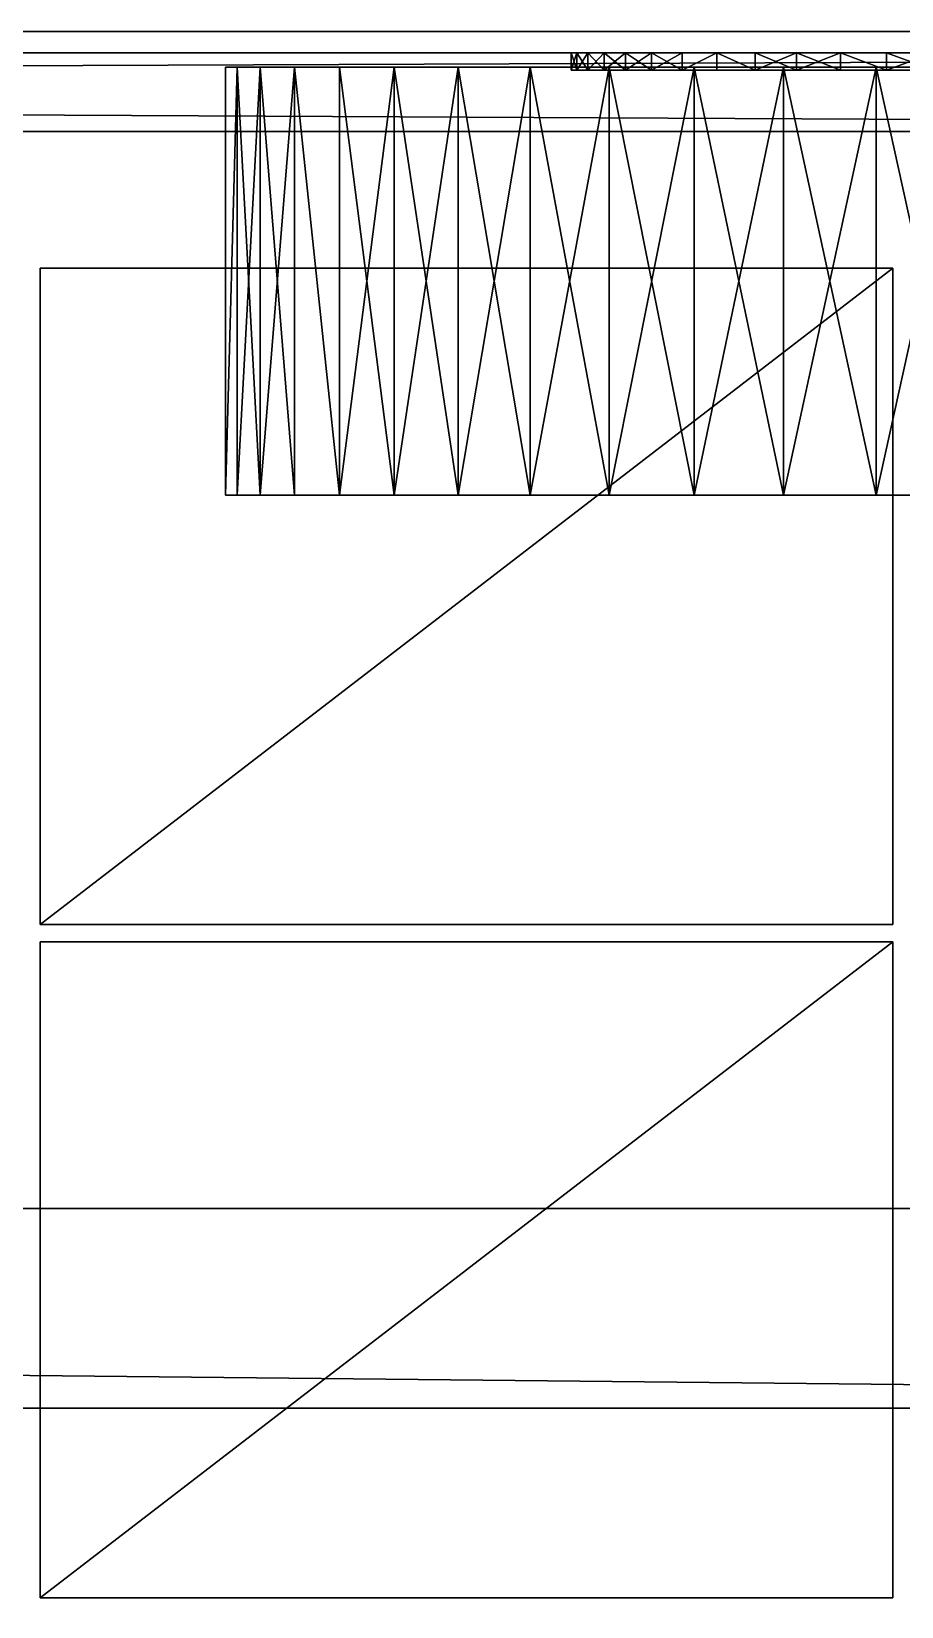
# Model space of a CAD drawing. Header units: millimetres. Extents: x -3100 to 14040, y -1280 to 1295.
# Drawn here: x 11725 to 12335, y 191 to 1295 of the extents above; entities that cross this region are included whole.
import ezdxf

# ---------------------------------------------------------------- set-up
doc = ezdxf.new("R2010")
doc.units = ezdxf.units.MM

msp = doc.modelspace()

# ---------------------------------------------------------------- linework, layer by layer
at = {"layer": 'CAD_75LAB'}
for points in [[(14040, 1295, 1250), (-40, 1295, 1250), (-40, 1295, 1320)], [(14040, 1295, 1320), (14040, 1295, 1250), (-40, 1295, 1320)], [(14040, 1225, 1250), (-40, 1225, 1250), (-40, 1295, 1250)], [(14040, 1295, 1250), (14040, 1225, 1250), (-40, 1295, 1250)], [(14040, 1225, 1320), (-40, 1295, 1320), (-40, 1225, 1320)], [(14040, 1295, 1320), (-40, 1295, 1320), (14040, 1225, 1320)], [(14040, 1280, 1160), (-40, 1280, 1160), (-40, 1280, 1250)], [(14040, 1280, 1250), (14040, 1280, 1160), (-40, 1280, 1250)], [(14040, -1280, 1160), (-40, -1280, 1160), (-40, 1280, 1160)], [(14040, 1280, 1160), (14040, -1280, 1160), (-40, 1280, 1160)], [(14040, -1280, 1250), (-40, 1280, 1250), (-40, -1280, 1250)], [(14040, 1280, 1250), (-40, 1280, 1250), (14040, -1280, 1250)], [(14040, 1280, 3995), (14040, 1280, 3940), (-40, 1280, 3940)], [(14040, 1280, 3995), (-40, 1280, 3940), (-40, 1280, 3995)], [(14040, 1280, 3940), (-40, 1225, 3940), (-40, 1280, 3940)], [(14040, 1280, 3940), (14040, 1225, 3940), (-40, 1225, 3940)], [(14040, 1280, 3995), (-40, 1280, 3995), (-40, 1225, 3995)], [(14040, 1280, 3995), (-40, 1225, 3995), (14040, 1225, 3995)], [(11861.02, 970, 573.24), (11869.19, 970, 639.22), (11869.19, 1270, 639.22)], [(11861.02, 970, 573.24), (11869.19, 1270, 639.22), (11861.02, 1270, 573.24)], [(11861.02, 970, 506.76), (11861.02, 970, 573.24), (11861.02, 1270, 573.24)], [(11861.02, 970, 506.76), (11861.02, 1270, 573.24), (11861.02, 1270, 506.76)], [(11861.02, 970, 506.76), (11861.02, 1270, 506.76), (11869.19, 1270, 440.78)], [(11869.19, 970, 440.78), (11861.02, 970, 506.76), (11869.19, 1270, 440.78)], [(11861.02, 1270, 506.76), (11885.41, 1270, 376.3), (11869.19, 1270, 440.78)], [(11861.02, 1270, 506.76), (11909.43, 1270, 314.3), (11885.41, 1270, 376.3)], [(11869.19, 1270, 639.22), (11861.02, 1270, 506.76), (11861.02, 1270, 573.24)], [(11869.19, 1270, 639.22), (11909.43, 1270, 314.3), (11861.02, 1270, 506.76)], [(11869.19, 970, 639.22), (11885.41, 970, 703.7), (11885.41, 1270, 703.7)], [(11869.19, 970, 639.22), (11885.41, 1270, 703.7), (11869.19, 1270, 639.22)], [(11885.41, 970, 376.3), (11869.19, 970, 440.78), (11869.19, 1270, 440.78)], [(11885.41, 970, 376.3), (11869.19, 1270, 440.78), (11885.41, 1270, 376.3)], [(11869.19, 1270, 639.22), (12024.09, 1270, 152.33), (11909.43, 1270, 314.3)], [(12074.58, 1270, 970.93), (11869.19, 1270, 639.22), (11885.41, 1270, 703.7)], [(12449.83, 1270, 1077.7), (11869.19, 1270, 639.22), (12074.58, 1270, 970.93)], [(12449.83, 1270, 1077.7), (12024.09, 1270, 152.33), (11869.19, 1270, 639.22)], [(11885.41, 970, 703.7), (11909.43, 1270, 765.7), (11885.41, 1270, 703.7)], [(11885.41, 970, 703.7), (11909.43, 970, 765.7), (11909.43, 1270, 765.7)], [(11909.43, 970, 314.3), (11885.41, 970, 376.3), (11885.41, 1270, 376.3)], [(11909.43, 970, 314.3), (11885.41, 1270, 376.3), (11909.43, 1270, 314.3)], [(11940.88, 1270, 824.27), (11885.41, 1270, 703.7), (11909.43, 1270, 765.7)], [(12074.58, 1270, 970.93), (11885.41, 1270, 703.7), (11940.88, 1270, 824.27)], [(11940.88, 970, 824.27), (11940.88, 1270, 824.27), (11909.43, 1270, 765.7)], [(11909.43, 970, 765.7), (11940.88, 970, 824.27), (11909.43, 1270, 765.7)], [(11940.88, 970, 255.73), (11909.43, 970, 314.3), (11909.43, 1270, 314.3)], [(11940.88, 970, 255.73), (11909.43, 1270, 314.3), (11940.88, 1270, 255.73)], [(11909.43, 1270, 314.3), (12024.09, 1270, 152.33), (11940.88, 1270, 255.73)], [(11940.88, 970, 824.27), (11979.3, 1270, 878.54), (11940.88, 1270, 824.27)], [(11940.88, 970, 824.27), (11979.3, 970, 878.54), (11979.3, 1270, 878.54)], [(11979.3, 970, 201.46), (11940.88, 970, 255.73), (11940.88, 1270, 255.73)], [(11979.3, 970, 201.46), (11940.88, 1270, 255.73), (11979.3, 1270, 201.46)], [(11940.88, 1270, 255.73), (12024.09, 1270, 152.33), (11979.3, 1270, 201.46)], [(12074.58, 1270, 970.93), (11940.88, 1270, 824.27), (11979.3, 1270, 878.54)], [(11979.3, 970, 878.54), (12024.09, 1270, 927.67), (11979.3, 1270, 878.54)], [(11979.3, 970, 878.54), (12024.09, 970, 927.67), (12024.09, 1270, 927.67)], [(12024.09, 970, 152.33), (11979.3, 970, 201.46), (11979.3, 1270, 201.46)], [(12024.09, 970, 152.33), (11979.3, 1270, 201.46), (12024.09, 1270, 152.33)], [(12074.58, 1270, 970.93), (11979.3, 1270, 878.54), (12024.09, 1270, 927.67)], [(12024.09, 970, 927.67), (12074.58, 1270, 970.93), (12024.09, 1270, 927.67)], [(12024.09, 970, 927.67), (12074.58, 970, 970.93), (12074.58, 1270, 970.93)], [(12074.58, 970, 109.07), (12024.09, 970, 152.33), (12024.09, 1270, 152.33)], [(12074.58, 970, 109.07), (12024.09, 1270, 152.33), (12074.58, 1270, 109.07)], [(12130, 1270, 72.35), (12074.58, 1270, 109.07), (12024.09, 1270, 152.33)], [(12189.52, 1270, 42.71), (12130, 1270, 72.35), (12024.09, 1270, 152.33)], [(12449.83, 1270, 2.3), (12189.52, 1270, 42.71), (12024.09, 1270, 152.33)], [(12935.91, 1270, 606.36), (12024.09, 1270, 152.33), (12449.83, 1270, 1077.7)], [(12935.91, 1270, 606.36), (12449.83, 1270, 2.3), (12024.09, 1270, 152.33)], [(12074.58, 970, 970.93), (12130, 1270, 1007.65), (12074.58, 1270, 970.93)], [(12074.58, 970, 970.93), (12130, 970, 1007.65), (12130, 1270, 1007.65)], [(12130, 970, 72.35), (12074.58, 970, 109.07), (12074.58, 1270, 109.07)], [(12130, 970, 72.35), (12074.58, 1270, 109.07), (12130, 1270, 72.35)], [(12449.83, 1270, 1077.7), (12074.58, 1270, 970.93), (12130, 1270, 1007.65)], [(12103.48, 1268, 556.96), (12107.35, 1268, 590.65), (12107.35, 1280, 590.65)], [(12103.48, 1268, 556.96), (12107.35, 1280, 590.65), (12103.48, 1280, 556.96)], [(12103.48, 1268, 556.96), (12103.48, 1280, 556.96), (12103.48, 1280, 523.04)], [(12103.48, 1268, 523.04), (12103.48, 1268, 556.96), (12103.48, 1280, 523.04)], [(12107.35, 1268, 489.35), (12103.48, 1268, 523.04), (12103.48, 1280, 523.04)], [(12107.35, 1268, 489.35), (12103.48, 1280, 523.04), (12107.35, 1280, 489.35)], [(12103.48, 1280, 556.96), (12107.35, 1280, 489.35), (12103.48, 1280, 523.04)], [(12103.48, 1280, 556.96), (12115.03, 1280, 456.33), (12107.35, 1280, 489.35)], [(12103.48, 1280, 556.96), (12126.43, 1280, 424.39), (12115.03, 1280, 456.33)], [(12115.03, 1280, 623.67), (12103.48, 1280, 556.96), (12107.35, 1280, 590.65)], [(12181.19, 1280, 740.82), (12103.48, 1280, 556.96), (12115.03, 1280, 623.67)], [(12261.4, 1280, 802.68), (12103.48, 1280, 556.96), (12181.19, 1280, 740.82)], [(12261.4, 1280, 802.68), (12126.43, 1280, 424.39), (12103.48, 1280, 556.96)], [(12107.35, 1268, 590.65), (12115.03, 1268, 623.67), (12115.03, 1280, 623.67)], [(12107.35, 1268, 590.65), (12115.03, 1280, 623.67), (12107.35, 1280, 590.65)], [(12115.03, 1268, 456.33), (12107.35, 1268, 489.35), (12107.35, 1280, 489.35)], [(12115.03, 1268, 456.33), (12107.35, 1280, 489.35), (12115.03, 1280, 456.33)], [(12115.03, 1268, 623.67), (12126.43, 1268, 655.61), (12126.43, 1280, 655.61)], [(12115.03, 1268, 623.67), (12126.43, 1280, 655.61), (12115.03, 1280, 623.67)], [(12126.43, 1268, 424.39), (12115.03, 1268, 456.33), (12115.03, 1280, 456.33)], [(12126.43, 1268, 424.39), (12115.03, 1280, 456.33), (12126.43, 1280, 424.39)], [(12159.72, 1280, 714.57), (12115.03, 1280, 623.67), (12126.43, 1280, 655.61)], [(12181.19, 1280, 740.82), (12115.03, 1280, 623.67), (12159.72, 1280, 714.57)], [(12126.43, 1268, 655.61), (12141.39, 1268, 686.04), (12141.39, 1280, 686.04)], [(12126.43, 1268, 655.61), (12141.39, 1280, 686.04), (12126.43, 1280, 655.61)], [(12141.39, 1268, 393.96), (12126.43, 1268, 424.39), (12126.43, 1280, 424.39)], [(12141.39, 1268, 393.96), (12126.43, 1280, 424.39), (12141.39, 1280, 393.96)], [(12126.43, 1280, 424.39), (12159.72, 1280, 365.43), (12141.39, 1280, 393.96)], [(12126.43, 1280, 424.39), (12181.19, 1280, 339.18), (12159.72, 1280, 365.43)], [(12159.72, 1280, 714.57), (12126.43, 1280, 655.61), (12141.39, 1280, 686.04)], [(12261.4, 1280, 802.68), (12181.19, 1280, 339.18), (12126.43, 1280, 424.39)], [(12130, 970, 1007.65), (12189.52, 1270, 1037.29), (12130, 1270, 1007.65)], [(12130, 970, 1007.65), (12189.52, 970, 1037.29), (12189.52, 1270, 1037.29)], [(12189.52, 970, 42.71), (12130, 970, 72.35), (12130, 1270, 72.35)], [(12189.52, 970, 42.71), (12130, 1270, 72.35), (12189.52, 1270, 42.71)], [(12252.22, 1270, 1059.39), (12130, 1270, 1007.65), (12189.52, 1270, 1037.29)], [(12449.83, 1270, 1077.7), (12130, 1270, 1007.65), (12252.22, 1270, 1059.39)], [(12159.72, 1268, 714.57), (12159.72, 1280, 714.57), (12141.39, 1280, 686.04)], [(12141.39, 1268, 686.04), (12159.72, 1268, 714.57), (12141.39, 1280, 686.04)], [(12141.39, 1268, 393.96), (12141.39, 1280, 393.96), (12159.72, 1280, 365.43)], [(12159.72, 1268, 365.43), (12141.39, 1268, 393.96), (12159.72, 1280, 365.43)], [(12159.72, 1268, 714.57), (12181.19, 1268, 740.82), (12181.19, 1280, 740.82)], [(12159.72, 1268, 714.57), (12181.19, 1280, 740.82), (12159.72, 1280, 714.57)], [(12181.19, 1268, 339.18), (12159.72, 1268, 365.43), (12159.72, 1280, 365.43)], [(12181.19, 1268, 339.18), (12159.72, 1280, 365.43), (12181.19, 1280, 339.18)], [(12181.19, 1268, 740.82), (12205.51, 1280, 764.46), (12181.19, 1280, 740.82)], [(12181.19, 1268, 740.82), (12205.51, 1268, 764.46), (12205.51, 1280, 764.46)], [(12181.19, 1268, 339.18), (12181.19, 1280, 339.18), (12205.51, 1280, 315.54)], [(12205.51, 1268, 315.54), (12181.19, 1268, 339.18), (12205.51, 1280, 315.54)], [(12232.36, 1280, 294.83), (12205.51, 1280, 315.54), (12181.19, 1280, 339.18)], [(12261.4, 1280, 277.32), (12232.36, 1280, 294.83), (12181.19, 1280, 339.18)], [(12261.4, 1280, 802.68), (12181.19, 1280, 740.82), (12205.51, 1280, 764.46)], [(12261.4, 1280, 802.68), (12261.4, 1280, 277.32), (12181.19, 1280, 339.18)], [(12252.22, 970, 1059.39), (12252.22, 1270, 1059.39), (12189.52, 1270, 1037.29)], [(12189.52, 970, 1037.29), (12252.22, 970, 1059.39), (12189.52, 1270, 1037.29)], [(12189.52, 970, 42.71), (12189.52, 1270, 42.71), (12252.22, 1270, 20.61)], [(12252.22, 970, 20.61), (12189.52, 970, 42.71), (12252.22, 1270, 20.61)], [(12449.83, 1270, 2.3), (12252.22, 1270, 20.61), (12189.52, 1270, 42.71)], [(12232.36, 1268, 785.17), (12232.36, 1280, 785.17), (12205.51, 1280, 764.46)], [(12205.51, 1268, 764.46), (12232.36, 1268, 785.17), (12205.51, 1280, 764.46)], [(12232.36, 1268, 294.83), (12205.51, 1268, 315.54), (12205.51, 1280, 315.54)], [(12232.36, 1268, 294.83), (12205.51, 1280, 315.54), (12232.36, 1280, 294.83)], [(12261.4, 1280, 802.68), (12205.51, 1280, 764.46), (12232.36, 1280, 785.17)], [(12261.4, 1268, 802.68), (12261.4, 1280, 802.68), (12232.36, 1280, 785.17)], [(12232.36, 1268, 785.17), (12261.4, 1268, 802.68), (12232.36, 1280, 785.17)], [(12232.36, 1268, 294.83), (12232.36, 1280, 294.83), (12261.4, 1280, 277.32)], [(12261.4, 1268, 277.32), (12232.36, 1268, 294.83), (12261.4, 1280, 277.32)], [(12252.22, 970, 1059.39), (12317.17, 1270, 1073.61), (12252.22, 1270, 1059.39)], [(12252.22, 970, 1059.39), (12317.17, 970, 1073.61), (12317.17, 1270, 1073.61)], [(12317.17, 970, 6.39), (12252.22, 970, 20.61), (12252.22, 1270, 20.61)], [(12317.17, 970, 6.39), (12252.22, 1270, 20.61), (12317.17, 1270, 6.39)], [(12449.83, 1270, 2.3), (12317.17, 1270, 6.39), (12252.22, 1270, 20.61)], [(12383.37, 1270, 1079.74), (12252.22, 1270, 1059.39), (12317.17, 1270, 1073.61)], [(12449.83, 1270, 1077.7), (12252.22, 1270, 1059.39), (12383.37, 1270, 1079.74)], [(12261.4, 1268, 802.68), (12292.25, 1280, 816.76), (12261.4, 1280, 802.68)], [(12261.4, 1268, 802.68), (12292.25, 1268, 816.76), (12292.25, 1280, 816.76)], [(12292.25, 1268, 263.24), (12261.4, 1268, 277.32), (12261.4, 1280, 277.32)], [(12292.25, 1268, 263.24), (12261.4, 1280, 277.32), (12292.25, 1280, 263.24)], [(12324.5, 1280, 827.24), (12261.4, 1280, 277.32), (12261.4, 1280, 802.68)], [(12324.5, 1280, 827.24), (12261.4, 1280, 802.68), (12292.25, 1280, 816.76)], [(12324.5, 1280, 827.24), (12292.25, 1280, 263.24), (12261.4, 1280, 277.32)], [(12324.5, 1268, 827.24), (12324.5, 1280, 827.24), (12292.25, 1280, 816.76)], [(12292.25, 1268, 816.76), (12324.5, 1268, 827.24), (12292.25, 1280, 816.76)], [(12324.5, 1268, 252.76), (12292.25, 1268, 263.24), (12292.25, 1280, 263.24)], [(12324.5, 1268, 252.76), (12292.25, 1280, 263.24), (12324.5, 1280, 252.76)], [(12391.52, 1280, 243.12), (12324.5, 1280, 252.76), (12292.25, 1280, 263.24)], [(12458.98, 1280, 248.92), (12391.52, 1280, 243.12), (12292.25, 1280, 263.24)], [(12523.38, 1280, 269.84), (12458.98, 1280, 248.92), (12292.25, 1280, 263.24)], [(12581.36, 1280, 304.81), (12523.38, 1280, 269.84), (12292.25, 1280, 263.24)], [(12523.38, 1280, 810.16), (12292.25, 1280, 263.24), (12324.5, 1280, 827.24)], [(12523.38, 1280, 810.16), (12581.36, 1280, 304.81), (12292.25, 1280, 263.24)], [(12317.17, 970, 1073.61), (12383.37, 970, 1079.74), (12383.37, 1270, 1079.74)], [(12317.17, 970, 1073.61), (12383.37, 1270, 1079.74), (12317.17, 1270, 1073.61)], [(12383.37, 970, 0.26), (12317.17, 970, 6.39), (12317.17, 1270, 6.39)], [(12383.37, 970, 0.26), (12317.17, 1270, 6.39), (12383.37, 1270, 0.26)], [(12449.83, 1270, 2.3), (12383.37, 1270, 0.26), (12317.17, 1270, 6.39)], [(12357.73, 1268, 833.98), (12357.73, 1280, 833.98), (12324.5, 1280, 827.24)], [(12324.5, 1268, 827.24), (12357.73, 1268, 833.98), (12324.5, 1280, 827.24)], [(12324.5, 1268, 252.76), (12324.5, 1280, 252.76), (12357.73, 1280, 246.02)], [(12357.73, 1268, 246.02), (12324.5, 1268, 252.76), (12357.73, 1280, 246.02)], [(12391.52, 1280, 243.12), (12357.73, 1280, 246.02), (12324.5, 1280, 252.76)], [(12425.42, 1280, 835.91), (12324.5, 1280, 827.24), (12357.73, 1280, 833.98)], [(12458.98, 1280, 831.08), (12324.5, 1280, 827.24), (12425.42, 1280, 835.91)], [(12523.38, 1280, 810.16), (12324.5, 1280, 827.24), (12458.98, 1280, 831.08)], [(12103.48, 1268, 556.96), (12103.48, 1268, 523.04), (12107.35, 1268, 489.35)], [(12103.48, 1268, 556.96), (12107.35, 1268, 489.35), (12115.03, 1268, 456.33)], [(12103.48, 1268, 556.96), (12115.03, 1268, 456.33), (12126.43, 1268, 424.39)], [(12115.03, 1268, 623.67), (12107.35, 1268, 590.65), (12103.48, 1268, 556.96)], [(12181.19, 1268, 740.82), (12115.03, 1268, 623.67), (12103.48, 1268, 556.96)], [(12261.4, 1268, 802.68), (12181.19, 1268, 740.82), (12103.48, 1268, 556.96)], [(12261.4, 1268, 802.68), (12103.48, 1268, 556.96), (12126.43, 1268, 424.39)], [(12159.72, 1268, 714.57), (12126.43, 1268, 655.61), (12115.03, 1268, 623.67)], [(12181.19, 1268, 740.82), (12159.72, 1268, 714.57), (12115.03, 1268, 623.67)], [(12126.43, 1268, 424.39), (12141.39, 1268, 393.96), (12159.72, 1268, 365.43)], [(12126.43, 1268, 424.39), (12159.72, 1268, 365.43), (12181.19, 1268, 339.18)], [(12159.72, 1268, 714.57), (12141.39, 1268, 686.04), (12126.43, 1268, 655.61)], [(12261.4, 1268, 802.68), (12126.43, 1268, 424.39), (12181.19, 1268, 339.18)], [(12232.36, 1268, 294.83), (12181.19, 1268, 339.18), (12205.51, 1268, 315.54)], [(12261.4, 1268, 277.32), (12181.19, 1268, 339.18), (12232.36, 1268, 294.83)], [(12261.4, 1268, 802.68), (12205.51, 1268, 764.46), (12181.19, 1268, 740.82)], [(12261.4, 1268, 802.68), (12181.19, 1268, 339.18), (12261.4, 1268, 277.32)], [(12261.4, 1268, 802.68), (12232.36, 1268, 785.17), (12205.51, 1268, 764.46)], [(12324.5, 1268, 827.24), (12261.4, 1268, 802.68), (12261.4, 1268, 277.32)], [(12324.5, 1268, 827.24), (12292.25, 1268, 816.76), (12261.4, 1268, 802.68)], [(12324.5, 1268, 827.24), (12261.4, 1268, 277.32), (12292.25, 1268, 263.24)], [(12391.52, 1268, 243.12), (12292.25, 1268, 263.24), (12324.5, 1268, 252.76)], [(12458.98, 1268, 248.92), (12292.25, 1268, 263.24), (12391.52, 1268, 243.12)], [(12523.38, 1268, 269.84), (12292.25, 1268, 263.24), (12458.98, 1268, 248.92)], [(12581.36, 1268, 304.81), (12292.25, 1268, 263.24), (12523.38, 1268, 269.84)], [(12523.38, 1268, 810.16), (12324.5, 1268, 827.24), (12292.25, 1268, 263.24)], [(12523.38, 1268, 810.16), (12292.25, 1268, 263.24), (12581.36, 1268, 304.81)], [(12391.52, 1268, 243.12), (12324.5, 1268, 252.76), (12357.73, 1268, 246.02)], [(12425.42, 1268, 835.91), (12357.73, 1268, 833.98), (12324.5, 1268, 827.24)], [(12458.98, 1268, 831.08), (12425.42, 1268, 835.91), (12324.5, 1268, 827.24)], [(12523.38, 1268, 810.16), (12458.98, 1268, 831.08), (12324.5, 1268, 827.24)], [(14040, 1225, 3995), (-40, 1225, 3940), (14040, 1225, 3940)], [(14040, 1225, 3995), (-40, 1225, 3995), (-40, 1225, 3940)], [(14040, 1225, 1250), (-40, 1225, 1320), (-40, 1225, 1250)], [(14040, 1225, 1320), (-40, 1225, 1320), (14040, 1225, 1250)], [(11731, 669, 1253), (11731, 1129, 1391), (11731, 1129, 1253)], [(11731, 669, 1391), (11731, 1129, 1391), (11731, 669, 1253)], [(12329, 1129, 1391), (12329, 1129, 1253), (11731, 1129, 1253)], [(12329, 1129, 1391), (11731, 1129, 1253), (11731, 1129, 1391)], [(12329, 1129, 1253), (11731, 669, 1253), (11731, 1129, 1253)], [(12329, 1129, 1253), (12329, 669, 1253), (11731, 669, 1253)], [(12329, 1129, 1391), (11731, 1129, 1391), (11731, 669, 1391)], [(12329, 1129, 1391), (11731, 669, 1391), (12329, 669, 1391)], [(11731, 669, 1397), (11731, 1129, 1535), (11731, 1129, 1397)], [(11731, 669, 1535), (11731, 1129, 1535), (11731, 669, 1397)], [(12329, 1129, 1535), (12329, 1129, 1397), (11731, 1129, 1397)], [(12329, 1129, 1535), (11731, 1129, 1397), (11731, 1129, 1535)], [(12329, 1129, 1397), (11731, 669, 1397), (11731, 1129, 1397)], [(12329, 1129, 1397), (12329, 669, 1397), (11731, 669, 1397)], [(12329, 1129, 1535), (11731, 1129, 1535), (11731, 669, 1535)], [(12329, 1129, 1535), (11731, 669, 1535), (12329, 669, 1535)], [(11731, 669, 1541), (11731, 1129, 1679), (11731, 1129, 1541)], [(11731, 669, 1679), (11731, 1129, 1679), (11731, 669, 1541)], [(12329, 1129, 1679), (12329, 1129, 1541), (11731, 1129, 1541)], [(12329, 1129, 1679), (11731, 1129, 1541), (11731, 1129, 1679)], [(12329, 1129, 1541), (11731, 669, 1541), (11731, 1129, 1541)], [(12329, 1129, 1541), (12329, 669, 1541), (11731, 669, 1541)], [(12329, 1129, 1679), (11731, 1129, 1679), (11731, 669, 1679)], [(12329, 1129, 1679), (11731, 669, 1679), (12329, 669, 1679)], [(11731, 669, 1685), (11731, 1129, 1823), (11731, 1129, 1685)], [(11731, 669, 1823), (11731, 1129, 1823), (11731, 669, 1685)], [(12329, 1129, 1823), (12329, 1129, 1685), (11731, 1129, 1685)], [(12329, 1129, 1823), (11731, 1129, 1685), (11731, 1129, 1823)], [(12329, 1129, 1685), (11731, 669, 1685), (11731, 1129, 1685)], [(12329, 1129, 1685), (12329, 669, 1685), (11731, 669, 1685)], [(12329, 1129, 1823), (11731, 1129, 1823), (11731, 669, 1823)], [(12329, 1129, 1823), (11731, 669, 1823), (12329, 669, 1823)], [(11731, 669, 1829), (11731, 1129, 1967), (11731, 1129, 1829)], [(11731, 669, 1967), (11731, 1129, 1967), (11731, 669, 1829)], [(12329, 1129, 1967), (12329, 1129, 1829), (11731, 1129, 1829)], [(12329, 1129, 1967), (11731, 1129, 1829), (11731, 1129, 1967)], [(12329, 1129, 1829), (11731, 669, 1829), (11731, 1129, 1829)], [(12329, 1129, 1829), (12329, 669, 1829), (11731, 669, 1829)], [(12329, 1129, 1967), (11731, 1129, 1967), (11731, 669, 1967)], [(12329, 1129, 1967), (11731, 669, 1967), (12329, 669, 1967)], [(11731, 669, 1973), (11731, 1129, 2111), (11731, 1129, 1973)], [(11731, 669, 2111), (11731, 1129, 2111), (11731, 669, 1973)], [(12329, 1129, 2111), (12329, 1129, 1973), (11731, 1129, 1973)], [(12329, 1129, 2111), (11731, 1129, 1973), (11731, 1129, 2111)], [(12329, 1129, 1973), (11731, 669, 1973), (11731, 1129, 1973)], [(12329, 1129, 1973), (12329, 669, 1973), (11731, 669, 1973)], [(12329, 1129, 2111), (11731, 1129, 2111), (11731, 669, 2111)], [(12329, 1129, 2111), (11731, 669, 2111), (12329, 669, 2111)], [(11731, 669, 2117), (11731, 1129, 2255), (11731, 1129, 2117)], [(11731, 669, 2255), (11731, 1129, 2255), (11731, 669, 2117)], [(12329, 1129, 2255), (12329, 1129, 2117), (11731, 1129, 2117)], [(12329, 1129, 2255), (11731, 1129, 2117), (11731, 1129, 2255)], [(12329, 1129, 2117), (11731, 669, 2117), (11731, 1129, 2117)], [(12329, 1129, 2117), (12329, 669, 2117), (11731, 669, 2117)], [(12329, 1129, 2255), (11731, 1129, 2255), (11731, 669, 2255)], [(12329, 1129, 2255), (11731, 669, 2255), (12329, 669, 2255)], [(11731, 669, 2261), (11731, 1129, 2399), (11731, 1129, 2261)], [(11731, 669, 2399), (11731, 1129, 2399), (11731, 669, 2261)], [(12329, 1129, 2399), (12329, 1129, 2261), (11731, 1129, 2261)], [(12329, 1129, 2399), (11731, 1129, 2261), (11731, 1129, 2399)], [(12329, 1129, 2261), (11731, 669, 2261), (11731, 1129, 2261)], [(12329, 1129, 2261), (12329, 669, 2261), (11731, 669, 2261)], [(12329, 1129, 2399), (11731, 1129, 2399), (11731, 669, 2399)], [(12329, 1129, 2399), (11731, 669, 2399), (12329, 669, 2399)], [(11731, 669, 2405), (11731, 1129, 2543), (11731, 1129, 2405)], [(11731, 669, 2543), (11731, 1129, 2543), (11731, 669, 2405)], [(12329, 1129, 2543), (12329, 1129, 2405), (11731, 1129, 2405)], [(12329, 1129, 2543), (11731, 1129, 2405), (11731, 1129, 2543)], [(12329, 1129, 2405), (11731, 669, 2405), (11731, 1129, 2405)], [(12329, 1129, 2405), (12329, 669, 2405), (11731, 669, 2405)], [(12329, 1129, 2543), (11731, 1129, 2543), (11731, 669, 2543)], [(12329, 1129, 2543), (11731, 669, 2543), (12329, 669, 2543)], [(11731, 669, 2549), (11731, 1129, 2687), (11731, 1129, 2549)], [(11731, 669, 2687), (11731, 1129, 2687), (11731, 669, 2549)], [(12329, 1129, 2687), (12329, 1129, 2549), (11731, 1129, 2549)], [(12329, 1129, 2687), (11731, 1129, 2549), (11731, 1129, 2687)], [(12329, 1129, 2549), (11731, 669, 2549), (11731, 1129, 2549)], [(12329, 1129, 2549), (12329, 669, 2549), (11731, 669, 2549)], [(12329, 1129, 2687), (11731, 1129, 2687), (11731, 669, 2687)], [(12329, 1129, 2687), (11731, 669, 2687), (12329, 669, 2687)], [(11731, 669, 2693), (11731, 1129, 2831), (11731, 1129, 2693)], [(11731, 669, 2831), (11731, 1129, 2831), (11731, 669, 2693)], [(12329, 1129, 2831), (12329, 1129, 2693), (11731, 1129, 2693)], [(12329, 1129, 2831), (11731, 1129, 2693), (11731, 1129, 2831)], [(12329, 1129, 2693), (11731, 669, 2693), (11731, 1129, 2693)], [(12329, 1129, 2693), (12329, 669, 2693), (11731, 669, 2693)], [(12329, 1129, 2831), (11731, 1129, 2831), (11731, 669, 2831)], [(12329, 1129, 2831), (11731, 669, 2831), (12329, 669, 2831)], [(11731, 669, 2837), (11731, 1129, 2975), (11731, 1129, 2837)], [(11731, 669, 2975), (11731, 1129, 2975), (11731, 669, 2837)], [(12329, 1129, 2975), (12329, 1129, 2837), (11731, 1129, 2837)], [(12329, 1129, 2975), (11731, 1129, 2837), (11731, 1129, 2975)], [(12329, 1129, 2837), (11731, 669, 2837), (11731, 1129, 2837)], [(12329, 1129, 2837), (12329, 669, 2837), (11731, 669, 2837)], [(12329, 1129, 2975), (11731, 1129, 2975), (11731, 669, 2975)], [(12329, 1129, 2975), (11731, 669, 2975), (12329, 669, 2975)], [(11731, 669, 2981), (11731, 1129, 3119), (11731, 1129, 2981)], [(11731, 669, 3119), (11731, 1129, 3119), (11731, 669, 2981)], [(12329, 1129, 3119), (12329, 1129, 2981), (11731, 1129, 2981)], [(12329, 1129, 3119), (11731, 1129, 2981), (11731, 1129, 3119)], [(12329, 1129, 2981), (11731, 669, 2981), (11731, 1129, 2981)], [(12329, 1129, 2981), (12329, 669, 2981), (11731, 669, 2981)], [(12329, 1129, 3119), (11731, 1129, 3119), (11731, 669, 3119)], [(12329, 1129, 3119), (11731, 669, 3119), (12329, 669, 3119)], [(11731, 669, 3125), (11731, 1129, 3263), (11731, 1129, 3125)], [(11731, 669, 3263), (11731, 1129, 3263), (11731, 669, 3125)], [(12329, 1129, 3263), (12329, 1129, 3125), (11731, 1129, 3125)], [(12329, 1129, 3263), (11731, 1129, 3125), (11731, 1129, 3263)], [(12329, 1129, 3125), (11731, 669, 3125), (11731, 1129, 3125)], [(12329, 1129, 3125), (12329, 669, 3125), (11731, 669, 3125)], [(12329, 1129, 3263), (11731, 1129, 3263), (11731, 669, 3263)], [(12329, 1129, 3263), (11731, 669, 3263), (12329, 669, 3263)], [(11731, 669, 3269), (11731, 1129, 3407), (11731, 1129, 3269)], [(11731, 669, 3407), (11731, 1129, 3407), (11731, 669, 3269)], [(12329, 1129, 3407), (12329, 1129, 3269), (11731, 1129, 3269)], [(12329, 1129, 3407), (11731, 1129, 3269), (11731, 1129, 3407)], [(12329, 1129, 3269), (11731, 669, 3269), (11731, 1129, 3269)], [(12329, 1129, 3269), (12329, 669, 3269), (11731, 669, 3269)], [(12329, 1129, 3407), (11731, 1129, 3407), (11731, 669, 3407)], [(12329, 1129, 3407), (11731, 669, 3407), (12329, 669, 3407)], [(11731, 669, 3413), (11731, 1129, 3551), (11731, 1129, 3413)], [(11731, 669, 3551), (11731, 1129, 3551), (11731, 669, 3413)], [(12329, 1129, 3551), (12329, 1129, 3413), (11731, 1129, 3413)], [(12329, 1129, 3551), (11731, 1129, 3413), (11731, 1129, 3551)], [(12329, 1129, 3413), (11731, 669, 3413), (11731, 1129, 3413)], [(12329, 1129, 3413), (12329, 669, 3413), (11731, 669, 3413)], [(12329, 1129, 3551), (11731, 1129, 3551), (11731, 669, 3551)], [(12329, 1129, 3551), (11731, 669, 3551), (12329, 669, 3551)], [(11731, 669, 3557), (11731, 1129, 3695), (11731, 1129, 3557)], [(11731, 669, 3695), (11731, 1129, 3695), (11731, 669, 3557)], [(12329, 1129, 3695), (12329, 1129, 3557), (11731, 1129, 3557)], [(12329, 1129, 3695), (11731, 1129, 3557), (11731, 1129, 3695)], [(12329, 1129, 3557), (11731, 669, 3557), (11731, 1129, 3557)], [(12329, 1129, 3557), (12329, 669, 3557), (11731, 669, 3557)], [(12329, 1129, 3695), (11731, 1129, 3695), (11731, 669, 3695)], [(12329, 1129, 3695), (11731, 669, 3695), (12329, 669, 3695)], [(11731, 669, 3701), (11731, 1129, 3839), (11731, 1129, 3701)], [(11731, 669, 3839), (11731, 1129, 3839), (11731, 669, 3701)], [(12329, 1129, 3839), (12329, 1129, 3701), (11731, 1129, 3701)], [(12329, 1129, 3839), (11731, 1129, 3701), (11731, 1129, 3839)], [(12329, 1129, 3701), (11731, 669, 3701), (11731, 1129, 3701)], [(12329, 1129, 3701), (12329, 669, 3701), (11731, 669, 3701)], [(12329, 1129, 3839), (11731, 1129, 3839), (11731, 669, 3839)], [(12329, 1129, 3839), (11731, 669, 3839), (12329, 669, 3839)], [(12329, 669, 1253), (12329, 1129, 1253), (12329, 1129, 1391)], [(12329, 669, 1391), (12329, 669, 1253), (12329, 1129, 1391)], [(12329, 669, 1397), (12329, 1129, 1397), (12329, 1129, 1535)], [(12329, 669, 1535), (12329, 669, 1397), (12329, 1129, 1535)], [(12329, 669, 1541), (12329, 1129, 1541), (12329, 1129, 1679)], [(12329, 669, 1679), (12329, 669, 1541), (12329, 1129, 1679)], [(12329, 669, 1685), (12329, 1129, 1685), (12329, 1129, 1823)], [(12329, 669, 1823), (12329, 669, 1685), (12329, 1129, 1823)], [(12329, 669, 1829), (12329, 1129, 1829), (12329, 1129, 1967)], [(12329, 669, 1967), (12329, 669, 1829), (12329, 1129, 1967)], [(12329, 669, 1973), (12329, 1129, 1973), (12329, 1129, 2111)], [(12329, 669, 2111), (12329, 669, 1973), (12329, 1129, 2111)], [(12329, 669, 2117), (12329, 1129, 2117), (12329, 1129, 2255)], [(12329, 669, 2255), (12329, 669, 2117), (12329, 1129, 2255)], [(12329, 669, 2261), (12329, 1129, 2261), (12329, 1129, 2399)], [(12329, 669, 2399), (12329, 669, 2261), (12329, 1129, 2399)], [(12329, 669, 2405), (12329, 1129, 2405), (12329, 1129, 2543)], [(12329, 669, 2543), (12329, 669, 2405), (12329, 1129, 2543)], [(12329, 669, 2549), (12329, 1129, 2549), (12329, 1129, 2687)], [(12329, 669, 2687), (12329, 669, 2549), (12329, 1129, 2687)], [(12329, 669, 2693), (12329, 1129, 2693), (12329, 1129, 2831)], [(12329, 669, 2831), (12329, 669, 2693), (12329, 1129, 2831)], [(12329, 669, 2837), (12329, 1129, 2837), (12329, 1129, 2975)], [(12329, 669, 2975), (12329, 669, 2837), (12329, 1129, 2975)], [(12329, 669, 2981), (12329, 1129, 2981), (12329, 1129, 3119)], [(12329, 669, 3119), (12329, 669, 2981), (12329, 1129, 3119)], [(12329, 669, 3125), (12329, 1129, 3125), (12329, 1129, 3263)], [(12329, 669, 3263), (12329, 669, 3125), (12329, 1129, 3263)], [(12329, 669, 3269), (12329, 1129, 3269), (12329, 1129, 3407)], [(12329, 669, 3407), (12329, 669, 3269), (12329, 1129, 3407)], [(12329, 669, 3413), (12329, 1129, 3413), (12329, 1129, 3551)], [(12329, 669, 3551), (12329, 669, 3413), (12329, 1129, 3551)], [(12329, 669, 3557), (12329, 1129, 3557), (12329, 1129, 3695)], [(12329, 669, 3695), (12329, 669, 3557), (12329, 1129, 3695)], [(12329, 669, 3701), (12329, 1129, 3701), (12329, 1129, 3839)], [(12329, 669, 3839), (12329, 669, 3701), (12329, 1129, 3839)], [(11861.02, 970, 506.76), (11869.19, 970, 440.78), (11885.41, 970, 376.3)], [(11861.02, 970, 506.76), (11885.41, 970, 376.3), (11909.43, 970, 314.3)], [(11869.19, 970, 639.22), (11861.02, 970, 573.24), (11861.02, 970, 506.76)], [(11869.19, 970, 639.22), (11861.02, 970, 506.76), (11909.43, 970, 314.3)], [(11869.19, 970, 639.22), (11909.43, 970, 314.3), (12024.09, 970, 152.33)], [(12074.58, 970, 970.93), (11885.41, 970, 703.7), (11869.19, 970, 639.22)], [(12449.83, 970, 1077.7), (12074.58, 970, 970.93), (11869.19, 970, 639.22)], [(12449.83, 970, 1077.7), (11869.19, 970, 639.22), (12024.09, 970, 152.33)], [(11940.88, 970, 824.27), (11909.43, 970, 765.7), (11885.41, 970, 703.7)], [(12074.58, 970, 970.93), (11940.88, 970, 824.27), (11885.41, 970, 703.7)], [(11909.43, 970, 314.3), (11940.88, 970, 255.73), (12024.09, 970, 152.33)], [(11940.88, 970, 255.73), (11979.3, 970, 201.46), (12024.09, 970, 152.33)], [(12074.58, 970, 970.93), (11979.3, 970, 878.54), (11940.88, 970, 824.27)], [(12074.58, 970, 970.93), (12024.09, 970, 927.67), (11979.3, 970, 878.54)], [(12130, 970, 72.35), (12024.09, 970, 152.33), (12074.58, 970, 109.07)], [(12189.52, 970, 42.71), (12024.09, 970, 152.33), (12130, 970, 72.35)], [(12449.83, 970, 2.3), (12024.09, 970, 152.33), (12189.52, 970, 42.71)], [(12935.91, 970, 606.36), (12449.83, 970, 1077.7), (12024.09, 970, 152.33)], [(12935.91, 970, 606.36), (12024.09, 970, 152.33), (12449.83, 970, 2.3)], [(12449.83, 970, 1077.7), (12130, 970, 1007.65), (12074.58, 970, 970.93)], [(12252.22, 970, 1059.39), (12189.52, 970, 1037.29), (12130, 970, 1007.65)], [(12449.83, 970, 1077.7), (12252.22, 970, 1059.39), (12130, 970, 1007.65)], [(12449.83, 970, 2.3), (12189.52, 970, 42.71), (12252.22, 970, 20.61)], [(12449.83, 970, 2.3), (12252.22, 970, 20.61), (12317.17, 970, 6.39)], [(12383.37, 970, 1079.74), (12317.17, 970, 1073.61), (12252.22, 970, 1059.39)], [(12449.83, 970, 1077.7), (12383.37, 970, 1079.74), (12252.22, 970, 1059.39)], [(12449.83, 970, 2.3), (12317.17, 970, 6.39), (12383.37, 970, 0.26)], [(12329, 669, 1391), (11731, 669, 1253), (12329, 669, 1253)], [(12329, 669, 1391), (11731, 669, 1391), (11731, 669, 1253)], [(12329, 669, 1535), (11731, 669, 1397), (12329, 669, 1397)], [(12329, 669, 1535), (11731, 669, 1535), (11731, 669, 1397)], [(12329, 669, 1679), (11731, 669, 1541), (12329, 669, 1541)], [(12329, 669, 1679), (11731, 669, 1679), (11731, 669, 1541)], [(12329, 669, 1823), (11731, 669, 1685), (12329, 669, 1685)], [(12329, 669, 1823), (11731, 669, 1823), (11731, 669, 1685)], [(12329, 669, 1967), (11731, 669, 1829), (12329, 669, 1829)], [(12329, 669, 1967), (11731, 669, 1967), (11731, 669, 1829)], [(12329, 669, 2111), (11731, 669, 1973), (12329, 669, 1973)], [(12329, 669, 2111), (11731, 669, 2111), (11731, 669, 1973)], [(12329, 669, 2255), (11731, 669, 2117), (12329, 669, 2117)], [(12329, 669, 2255), (11731, 669, 2255), (11731, 669, 2117)], [(12329, 669, 2399), (11731, 669, 2261), (12329, 669, 2261)], [(12329, 669, 2399), (11731, 669, 2399), (11731, 669, 2261)], [(12329, 669, 2543), (11731, 669, 2405), (12329, 669, 2405)], [(12329, 669, 2543), (11731, 669, 2543), (11731, 669, 2405)], [(12329, 669, 2687), (11731, 669, 2549), (12329, 669, 2549)], [(12329, 669, 2687), (11731, 669, 2687), (11731, 669, 2549)], [(12329, 669, 2831), (11731, 669, 2693), (12329, 669, 2693)], [(12329, 669, 2831), (11731, 669, 2831), (11731, 669, 2693)], [(12329, 669, 2975), (11731, 669, 2837), (12329, 669, 2837)], [(12329, 669, 2975), (11731, 669, 2975), (11731, 669, 2837)], [(12329, 669, 3119), (11731, 669, 2981), (12329, 669, 2981)], [(12329, 669, 3119), (11731, 669, 3119), (11731, 669, 2981)], [(12329, 669, 3263), (11731, 669, 3125), (12329, 669, 3125)], [(12329, 669, 3263), (11731, 669, 3263), (11731, 669, 3125)], [(12329, 669, 3407), (11731, 669, 3269), (12329, 669, 3269)], [(12329, 669, 3407), (11731, 669, 3407), (11731, 669, 3269)], [(12329, 669, 3551), (11731, 669, 3413), (12329, 669, 3413)], [(12329, 669, 3551), (11731, 669, 3551), (11731, 669, 3413)], [(12329, 669, 3695), (11731, 669, 3557), (12329, 669, 3557)], [(12329, 669, 3695), (11731, 669, 3695), (11731, 669, 3557)], [(12329, 669, 3839), (11731, 669, 3701), (12329, 669, 3701)], [(12329, 669, 3839), (11731, 669, 3839), (11731, 669, 3701)], [(11731, 197, 1253), (11731, 657, 1391), (11731, 657, 1253)], [(11731, 197, 1391), (11731, 657, 1391), (11731, 197, 1253)], [(12329, 657, 1391), (12329, 657, 1253), (11731, 657, 1253)], [(12329, 657, 1391), (11731, 657, 1253), (11731, 657, 1391)], [(12329, 657, 1253), (11731, 197, 1253), (11731, 657, 1253)], [(12329, 657, 1253), (12329, 197, 1253), (11731, 197, 1253)], [(12329, 657, 1391), (11731, 657, 1391), (11731, 197, 1391)], [(12329, 657, 1391), (11731, 197, 1391), (12329, 197, 1391)], [(11731, 197, 1397), (11731, 657, 1535), (11731, 657, 1397)], [(11731, 197, 1535), (11731, 657, 1535), (11731, 197, 1397)], [(12329, 657, 1535), (12329, 657, 1397), (11731, 657, 1397)], [(12329, 657, 1535), (11731, 657, 1397), (11731, 657, 1535)], [(12329, 657, 1397), (11731, 197, 1397), (11731, 657, 1397)], [(12329, 657, 1397), (12329, 197, 1397), (11731, 197, 1397)], [(12329, 657, 1535), (11731, 657, 1535), (11731, 197, 1535)], [(12329, 657, 1535), (11731, 197, 1535), (12329, 197, 1535)], [(11731, 197, 1541), (11731, 657, 1679), (11731, 657, 1541)], [(11731, 197, 1679), (11731, 657, 1679), (11731, 197, 1541)], [(12329, 657, 1679), (12329, 657, 1541), (11731, 657, 1541)], [(12329, 657, 1679), (11731, 657, 1541), (11731, 657, 1679)], [(12329, 657, 1541), (11731, 197, 1541), (11731, 657, 1541)], [(12329, 657, 1541), (12329, 197, 1541), (11731, 197, 1541)], [(12329, 657, 1679), (11731, 657, 1679), (11731, 197, 1679)], [(12329, 657, 1679), (11731, 197, 1679), (12329, 197, 1679)], [(11731, 197, 1685), (11731, 657, 1823), (11731, 657, 1685)], [(11731, 197, 1823), (11731, 657, 1823), (11731, 197, 1685)], [(12329, 657, 1823), (12329, 657, 1685), (11731, 657, 1685)], [(12329, 657, 1823), (11731, 657, 1685), (11731, 657, 1823)], [(12329, 657, 1685), (11731, 197, 1685), (11731, 657, 1685)], [(12329, 657, 1685), (12329, 197, 1685), (11731, 197, 1685)], [(12329, 657, 1823), (11731, 657, 1823), (11731, 197, 1823)], [(12329, 657, 1823), (11731, 197, 1823), (12329, 197, 1823)], [(11731, 197, 1829), (11731, 657, 1967), (11731, 657, 1829)], [(11731, 197, 1967), (11731, 657, 1967), (11731, 197, 1829)], [(12329, 657, 1967), (12329, 657, 1829), (11731, 657, 1829)], [(12329, 657, 1967), (11731, 657, 1829), (11731, 657, 1967)], [(12329, 657, 1829), (11731, 197, 1829), (11731, 657, 1829)], [(12329, 657, 1829), (12329, 197, 1829), (11731, 197, 1829)], [(12329, 657, 1967), (11731, 657, 1967), (11731, 197, 1967)], [(12329, 657, 1967), (11731, 197, 1967), (12329, 197, 1967)], [(11731, 197, 1973), (11731, 657, 2111), (11731, 657, 1973)], [(11731, 197, 2111), (11731, 657, 2111), (11731, 197, 1973)], [(12329, 657, 2111), (12329, 657, 1973), (11731, 657, 1973)], [(12329, 657, 2111), (11731, 657, 1973), (11731, 657, 2111)], [(12329, 657, 1973), (11731, 197, 1973), (11731, 657, 1973)], [(12329, 657, 1973), (12329, 197, 1973), (11731, 197, 1973)], [(12329, 657, 2111), (11731, 657, 2111), (11731, 197, 2111)], [(12329, 657, 2111), (11731, 197, 2111), (12329, 197, 2111)], [(11731, 197, 2117), (11731, 657, 2255), (11731, 657, 2117)], [(11731, 197, 2255), (11731, 657, 2255), (11731, 197, 2117)], [(12329, 657, 2255), (12329, 657, 2117), (11731, 657, 2117)], [(12329, 657, 2255), (11731, 657, 2117), (11731, 657, 2255)], [(12329, 657, 2117), (11731, 197, 2117), (11731, 657, 2117)], [(12329, 657, 2117), (12329, 197, 2117), (11731, 197, 2117)], [(12329, 657, 2255), (11731, 657, 2255), (11731, 197, 2255)], [(12329, 657, 2255), (11731, 197, 2255), (12329, 197, 2255)], [(11731, 197, 2261), (11731, 657, 2399), (11731, 657, 2261)], [(11731, 197, 2399), (11731, 657, 2399), (11731, 197, 2261)], [(12329, 657, 2399), (12329, 657, 2261), (11731, 657, 2261)], [(12329, 657, 2399), (11731, 657, 2261), (11731, 657, 2399)], [(12329, 657, 2261), (11731, 197, 2261), (11731, 657, 2261)], [(12329, 657, 2261), (12329, 197, 2261), (11731, 197, 2261)], [(12329, 657, 2399), (11731, 657, 2399), (11731, 197, 2399)], [(12329, 657, 2399), (11731, 197, 2399), (12329, 197, 2399)], [(11731, 197, 2405), (11731, 657, 2543), (11731, 657, 2405)], [(11731, 197, 2543), (11731, 657, 2543), (11731, 197, 2405)], [(12329, 657, 2543), (12329, 657, 2405), (11731, 657, 2405)], [(12329, 657, 2543), (11731, 657, 2405), (11731, 657, 2543)], [(12329, 657, 2405), (11731, 197, 2405), (11731, 657, 2405)], [(12329, 657, 2405), (12329, 197, 2405), (11731, 197, 2405)], [(12329, 657, 2543), (11731, 657, 2543), (11731, 197, 2543)], [(12329, 657, 2543), (11731, 197, 2543), (12329, 197, 2543)], [(11731, 197, 2549), (11731, 657, 2687), (11731, 657, 2549)], [(11731, 197, 2687), (11731, 657, 2687), (11731, 197, 2549)], [(12329, 657, 2687), (12329, 657, 2549), (11731, 657, 2549)], [(12329, 657, 2687), (11731, 657, 2549), (11731, 657, 2687)], [(12329, 657, 2549), (11731, 197, 2549), (11731, 657, 2549)], [(12329, 657, 2549), (12329, 197, 2549), (11731, 197, 2549)], [(12329, 657, 2687), (11731, 657, 2687), (11731, 197, 2687)], [(12329, 657, 2687), (11731, 197, 2687), (12329, 197, 2687)], [(11731, 197, 2693), (11731, 657, 2831), (11731, 657, 2693)], [(11731, 197, 2831), (11731, 657, 2831), (11731, 197, 2693)], [(12329, 657, 2831), (12329, 657, 2693), (11731, 657, 2693)], [(12329, 657, 2831), (11731, 657, 2693), (11731, 657, 2831)], [(12329, 657, 2693), (11731, 197, 2693), (11731, 657, 2693)], [(12329, 657, 2693), (12329, 197, 2693), (11731, 197, 2693)], [(12329, 657, 2831), (11731, 657, 2831), (11731, 197, 2831)], [(12329, 657, 2831), (11731, 197, 2831), (12329, 197, 2831)], [(11731, 197, 2837), (11731, 657, 2975), (11731, 657, 2837)], [(11731, 197, 2975), (11731, 657, 2975), (11731, 197, 2837)], [(12329, 657, 2975), (12329, 657, 2837), (11731, 657, 2837)], [(12329, 657, 2975), (11731, 657, 2837), (11731, 657, 2975)], [(12329, 657, 2837), (11731, 197, 2837), (11731, 657, 2837)], [(12329, 657, 2837), (12329, 197, 2837), (11731, 197, 2837)], [(12329, 657, 2975), (11731, 657, 2975), (11731, 197, 2975)], [(12329, 657, 2975), (11731, 197, 2975), (12329, 197, 2975)], [(11731, 197, 2981), (11731, 657, 3119), (11731, 657, 2981)], [(11731, 197, 3119), (11731, 657, 3119), (11731, 197, 2981)], [(12329, 657, 3119), (12329, 657, 2981), (11731, 657, 2981)], [(12329, 657, 3119), (11731, 657, 2981), (11731, 657, 3119)], [(12329, 657, 2981), (11731, 197, 2981), (11731, 657, 2981)], [(12329, 657, 2981), (12329, 197, 2981), (11731, 197, 2981)], [(12329, 657, 3119), (11731, 657, 3119), (11731, 197, 3119)], [(12329, 657, 3119), (11731, 197, 3119), (12329, 197, 3119)], [(11731, 197, 3125), (11731, 657, 3263), (11731, 657, 3125)], [(11731, 197, 3263), (11731, 657, 3263), (11731, 197, 3125)], [(12329, 657, 3263), (12329, 657, 3125), (11731, 657, 3125)], [(12329, 657, 3263), (11731, 657, 3125), (11731, 657, 3263)], [(12329, 657, 3125), (11731, 197, 3125), (11731, 657, 3125)], [(12329, 657, 3125), (12329, 197, 3125), (11731, 197, 3125)], [(12329, 657, 3263), (11731, 657, 3263), (11731, 197, 3263)], [(12329, 657, 3263), (11731, 197, 3263), (12329, 197, 3263)], [(11731, 197, 3269), (11731, 657, 3407), (11731, 657, 3269)], [(11731, 197, 3407), (11731, 657, 3407), (11731, 197, 3269)], [(12329, 657, 3407), (12329, 657, 3269), (11731, 657, 3269)], [(12329, 657, 3407), (11731, 657, 3269), (11731, 657, 3407)], [(12329, 657, 3269), (11731, 197, 3269), (11731, 657, 3269)], [(12329, 657, 3269), (12329, 197, 3269), (11731, 197, 3269)], [(12329, 657, 3407), (11731, 657, 3407), (11731, 197, 3407)], [(12329, 657, 3407), (11731, 197, 3407), (12329, 197, 3407)], [(11731, 197, 3413), (11731, 657, 3551), (11731, 657, 3413)], [(11731, 197, 3551), (11731, 657, 3551), (11731, 197, 3413)], [(12329, 657, 3551), (12329, 657, 3413), (11731, 657, 3413)], [(12329, 657, 3551), (11731, 657, 3413), (11731, 657, 3551)], [(12329, 657, 3413), (11731, 197, 3413), (11731, 657, 3413)], [(12329, 657, 3413), (12329, 197, 3413), (11731, 197, 3413)], [(12329, 657, 3551), (11731, 657, 3551), (11731, 197, 3551)], [(12329, 657, 3551), (11731, 197, 3551), (12329, 197, 3551)], [(11731, 197, 3557), (11731, 657, 3695), (11731, 657, 3557)], [(11731, 197, 3695), (11731, 657, 3695), (11731, 197, 3557)], [(12329, 657, 3695), (12329, 657, 3557), (11731, 657, 3557)], [(12329, 657, 3695), (11731, 657, 3557), (11731, 657, 3695)], [(12329, 657, 3557), (11731, 197, 3557), (11731, 657, 3557)], [(12329, 657, 3557), (12329, 197, 3557), (11731, 197, 3557)], [(12329, 657, 3695), (11731, 657, 3695), (11731, 197, 3695)], [(12329, 657, 3695), (11731, 197, 3695), (12329, 197, 3695)], [(11731, 197, 3701), (11731, 657, 3839), (11731, 657, 3701)], [(11731, 197, 3839), (11731, 657, 3839), (11731, 197, 3701)], [(12329, 657, 3839), (12329, 657, 3701), (11731, 657, 3701)], [(12329, 657, 3839), (11731, 657, 3701), (11731, 657, 3839)], [(12329, 657, 3701), (11731, 197, 3701), (11731, 657, 3701)], [(12329, 657, 3701), (12329, 197, 3701), (11731, 197, 3701)], [(12329, 657, 3839), (11731, 657, 3839), (11731, 197, 3839)], [(12329, 657, 3839), (11731, 197, 3839), (12329, 197, 3839)], [(12329, 197, 1253), (12329, 657, 1253), (12329, 657, 1391)], [(12329, 197, 1391), (12329, 197, 1253), (12329, 657, 1391)], [(12329, 197, 1397), (12329, 657, 1397), (12329, 657, 1535)], [(12329, 197, 1535), (12329, 197, 1397), (12329, 657, 1535)], [(12329, 197, 1541), (12329, 657, 1541), (12329, 657, 1679)], [(12329, 197, 1679), (12329, 197, 1541), (12329, 657, 1679)], [(12329, 197, 1685), (12329, 657, 1685), (12329, 657, 1823)], [(12329, 197, 1823), (12329, 197, 1685), (12329, 657, 1823)], [(12329, 197, 1829), (12329, 657, 1829), (12329, 657, 1967)], [(12329, 197, 1967), (12329, 197, 1829), (12329, 657, 1967)], [(12329, 197, 1973), (12329, 657, 1973), (12329, 657, 2111)], [(12329, 197, 2111), (12329, 197, 1973), (12329, 657, 2111)], [(12329, 197, 2117), (12329, 657, 2117), (12329, 657, 2255)], [(12329, 197, 2255), (12329, 197, 2117), (12329, 657, 2255)], [(12329, 197, 2261), (12329, 657, 2261), (12329, 657, 2399)], [(12329, 197, 2399), (12329, 197, 2261), (12329, 657, 2399)], [(12329, 197, 2405), (12329, 657, 2405), (12329, 657, 2543)], [(12329, 197, 2543), (12329, 197, 2405), (12329, 657, 2543)], [(12329, 197, 2549), (12329, 657, 2549), (12329, 657, 2687)], [(12329, 197, 2687), (12329, 197, 2549), (12329, 657, 2687)], [(12329, 197, 2693), (12329, 657, 2693), (12329, 657, 2831)], [(12329, 197, 2831), (12329, 197, 2693), (12329, 657, 2831)], [(12329, 197, 2837), (12329, 657, 2837), (12329, 657, 2975)], [(12329, 197, 2975), (12329, 197, 2837), (12329, 657, 2975)], [(12329, 197, 2981), (12329, 657, 2981), (12329, 657, 3119)], [(12329, 197, 3119), (12329, 197, 2981), (12329, 657, 3119)], [(12329, 197, 3125), (12329, 657, 3125), (12329, 657, 3263)], [(12329, 197, 3263), (12329, 197, 3125), (12329, 657, 3263)], [(12329, 197, 3269), (12329, 657, 3269), (12329, 657, 3407)], [(12329, 197, 3407), (12329, 197, 3269), (12329, 657, 3407)], [(12329, 197, 3413), (12329, 657, 3413), (12329, 657, 3551)], [(12329, 197, 3551), (12329, 197, 3413), (12329, 657, 3551)], [(12329, 197, 3557), (12329, 657, 3557), (12329, 657, 3695)], [(12329, 197, 3695), (12329, 197, 3557), (12329, 657, 3695)], [(12329, 197, 3701), (12329, 657, 3701), (12329, 657, 3839)], [(12329, 197, 3839), (12329, 197, 3701), (12329, 657, 3839)], [(13960, 470, 1160), (13960, 470, 910), (300, 470, 910)], [(13960, 470, 1160), (300, 470, 910), (300, 470, 1160)], [(13960, 330, 910), (300, 330, 910), (300, 470, 910)], [(13960, 470, 910), (13960, 330, 910), (300, 470, 910)], [(13960, 330, 1160), (300, 470, 1160), (300, 330, 1160)], [(13960, 470, 1160), (300, 470, 1160), (13960, 330, 1160)], [(13960, 330, 1160), (300, 330, 910), (13960, 330, 910)], [(13960, 330, 1160), (300, 330, 1160), (300, 330, 910)], [(12329, 197, 1391), (11731, 197, 1253), (12329, 197, 1253)], [(12329, 197, 1391), (11731, 197, 1391), (11731, 197, 1253)], [(12329, 197, 1535), (11731, 197, 1397), (12329, 197, 1397)], [(12329, 197, 1535), (11731, 197, 1535), (11731, 197, 1397)], [(12329, 197, 1679), (11731, 197, 1541), (12329, 197, 1541)], [(12329, 197, 1679), (11731, 197, 1679), (11731, 197, 1541)], [(12329, 197, 1823), (11731, 197, 1685), (12329, 197, 1685)], [(12329, 197, 1823), (11731, 197, 1823), (11731, 197, 1685)], [(12329, 197, 1967), (11731, 197, 1829), (12329, 197, 1829)], [(12329, 197, 1967), (11731, 197, 1967), (11731, 197, 1829)], [(12329, 197, 2111), (11731, 197, 1973), (12329, 197, 1973)], [(12329, 197, 2111), (11731, 197, 2111), (11731, 197, 1973)], [(12329, 197, 2255), (11731, 197, 2117), (12329, 197, 2117)], [(12329, 197, 2255), (11731, 197, 2255), (11731, 197, 2117)], [(12329, 197, 2399), (11731, 197, 2261), (12329, 197, 2261)], [(12329, 197, 2399), (11731, 197, 2399), (11731, 197, 2261)], [(12329, 197, 2543), (11731, 197, 2405), (12329, 197, 2405)], [(12329, 197, 2543), (11731, 197, 2543), (11731, 197, 2405)], [(12329, 197, 2687), (11731, 197, 2549), (12329, 197, 2549)], [(12329, 197, 2687), (11731, 197, 2687), (11731, 197, 2549)], [(12329, 197, 2831), (11731, 197, 2693), (12329, 197, 2693)], [(12329, 197, 2831), (11731, 197, 2831), (11731, 197, 2693)], [(12329, 197, 2975), (11731, 197, 2837), (12329, 197, 2837)], [(12329, 197, 2975), (11731, 197, 2975), (11731, 197, 2837)], [(12329, 197, 3119), (11731, 197, 2981), (12329, 197, 2981)], [(12329, 197, 3119), (11731, 197, 3119), (11731, 197, 2981)], [(12329, 197, 3263), (11731, 197, 3125), (12329, 197, 3125)], [(12329, 197, 3263), (11731, 197, 3263), (11731, 197, 3125)], [(12329, 197, 3407), (11731, 197, 3269), (12329, 197, 3269)], [(12329, 197, 3407), (11731, 197, 3407), (11731, 197, 3269)], [(12329, 197, 3551), (11731, 197, 3413), (12329, 197, 3413)], [(12329, 197, 3551), (11731, 197, 3551), (11731, 197, 3413)], [(12329, 197, 3695), (11731, 197, 3557), (12329, 197, 3557)], [(12329, 197, 3695), (11731, 197, 3695), (11731, 197, 3557)], [(12329, 197, 3839), (11731, 197, 3701), (12329, 197, 3701)], [(12329, 197, 3839), (11731, 197, 3839), (11731, 197, 3701)]]:
    msp.add_3dface(points, dxfattribs=at)

doc.saveas('drawing.dxf')
